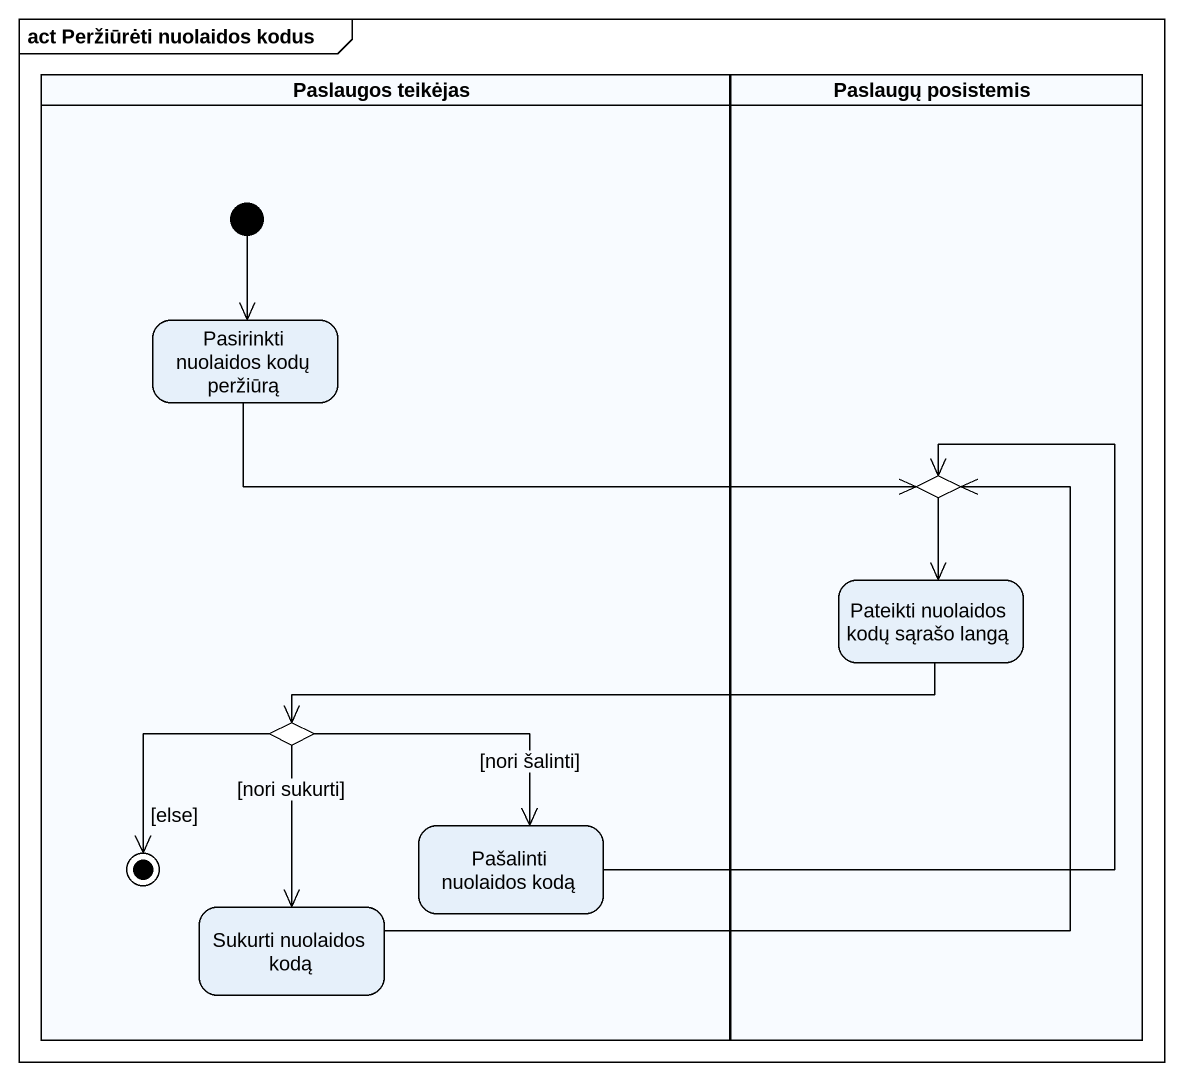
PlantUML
@startuml
mainframe act Peržiūrėti nuolaidos kodus
hide empty description
state "Paslaugos teikėjas" as Paslaugos_teikėjas <<partition>> {
  state "Pasirinkti nuolaidos kodų peržiūrą" as Pasirinkti_nuolaidos_kodų
  state choice2 <<choice>>
  state "Pašalinti nuolaidos kodą" as Pašalinti_nuolaidos_kodą
  state "Sukurti nuolaidos kodą" as Sukurti_nuolaidos_kodą
  [*] --> Pasirinkti_nuolaidos_kodų
  choice2 --> [*] : [else]
}
state "Paslaugų posistemis" as Paslaugų_posistemis <<partition>> {
  state choice1 <<choice>>
  state "Pateikti nuolaidos kodų sąrašo langą" as Pateikti_nuolaidos_kodų
}
Pasirinkti_nuolaidos_kodų -right-> choice1
choice1 --> Pateikti_nuolaidos_kodų
Pateikti_nuolaidos_kodų -left-> choice2
choice2 --> Pašalinti_nuolaidos_kodą : [nori šalinti]
choice2 --> Sukurti_nuolaidos_kodą
Pašalinti_nuolaidos_kodą -up-> choice1
Sukurti_nuolaidos_kodą -up-> choice1 : [nori sukurti]
@enduml
